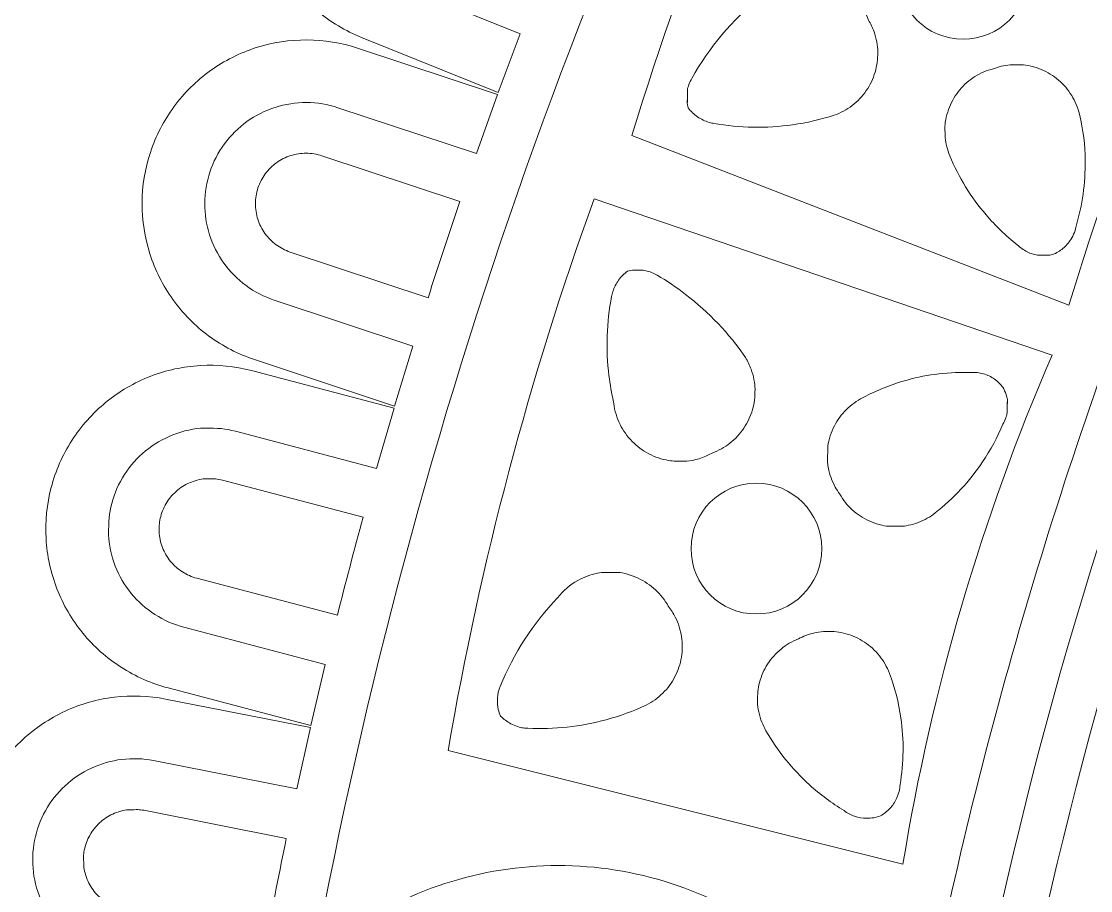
# Model space of a CAD drawing. Header units: millimetres. Extents: x -216 to 235, y -247 to 205.
# Drawn here: x -124.11 to -97.72, y 4.22 to 25.67 of the extents above; entities that cross this region are included whole.
import ezdxf

# ---------------------------------------------------------------- set-up
doc = ezdxf.new("R2010")
doc.units = ezdxf.units.MM
doc.header["$MEASUREMENT"] = 0
doc.layers.add('Camada 1', color=7, linetype='Continuous')

msp = doc.modelspace()

# ---------------------------------------------------------------- linework, layer by layer
at = {"layer": 'Camada 1', "color": 240, "lineweight": 18}
msp.add_open_spline([(40.386, -243.7514), (52.549, -242.0562), (64.5321, -239.369), (76.2543, -235.708), (76.2543, -235.708), (98.8911, -228.6351), (120.1427, -218.1082), (139.486, -204.3864), (139.486, -204.3864), (164.4969, -186.644), (185.4274, -164.233), (201.4217, -138.0695), (201.4217, -138.0695), (213.7717, -117.7741), (222.7947, -95.7966), (228.2686, -72.6782), (228.2686, -72.6782), (232.7664, -53.682), (234.7784, -34.2646), (234.2711, -14.7498), (234.2711, -14.7498), (233.6078, 8.9614), (229.2434, 32.277), (221.2854, 54.6227), (221.2854, 54.6227), (213.3274, 76.9685), (201.9717, 97.7943), (187.498, 116.5872), (187.498, 116.5872), (182.1139, 123.578), (176.3293, 130.2413), (170.1642, 136.5541), (170.1642, 136.5541), (153.5928, 153.4769), (134.5781, 167.599), (113.5883, 178.5727), (113.5883, 178.5727), (92.5985, 189.5464), (70.1505, 197.1015), (46.7969, 201.0519), (46.7969, 201.0519), (39.0919, 202.3552), (31.3295, 203.2562), (23.5308, 203.7524), (23.5308, 203.7524), (0.054, 205.2792), (-23.3725, 203.1146), (-46.1721, 197.3119), (-46.1721, 197.3119), (-57.2082, 194.503), (-67.9982, 190.8615), (-78.4793, 186.4083), (-78.4793, 186.4083), (-100.2525, 177.1917), (-120.3159, 164.6826), (-138.1754, 149.1888), (-138.1754, 149.1888), (-156.0349, 133.6951), (-171.2507, 115.5983), (-183.4483, 95.344), (-183.4483, 95.344), (-190.4371, 83.7389), (-196.3515, 71.5511), (-201.1434, 58.8799), (-201.1434, 58.8799), (-210.746, 33.3304), (-215.639, 6.4782), (-215.6655, -20.8162), (-215.6655, -20.8162), (-215.6885, -44.4186), (-212.0189, -67.7341), (-204.7472, -90.1884), (-204.7472, -90.1884), (-197.4754, -112.6427), (-186.7806, -133.683), (-172.926, -152.7913), (-172.926, -152.7913), (-167.4686, -160.3181), (-161.5547, -167.4917), (-155.2071, -174.2846)], degree=3, knots=[0, 0, 0, 0, 0.047619, 0.047619, 0.047619, 0.047619, 0.0952381, 0.0952381, 0.0952381, 0.0952381, 0.1428571, 0.1428571, 0.1428571, 0.1428571, 0.1904762, 0.1904762, 0.1904762, 0.1904762, 0.2380952, 0.2380952, 0.2380952, 0.2380952, 0.2857143, 0.2857143, 0.2857143, 0.2857143, 0.3333333, 0.3333333, 0.3333333, 0.3333333, 0.3809524, 0.3809524, 0.3809524, 0.3809524, 0.4285714, 0.4285714, 0.4285714, 0.4285714, 0.4761905, 0.4761905, 0.4761905, 0.4761905, 0.5238095, 0.5238095, 0.5238095, 0.5238095, 0.5714286, 0.5714286, 0.5714286, 0.5714286, 0.6190476, 0.6190476, 0.6190476, 0.6190476, 0.6666667, 0.6666667, 0.6666667, 0.6666667, 0.7142857, 0.7142857, 0.7142857, 0.7142857, 0.7619048, 0.7619048, 0.7619048, 0.7619048, 0.8095238, 0.8095238, 0.8095238, 0.8095238, 0.8571429, 0.8571429, 0.8571429, 0.8571429, 0.9047619, 0.9047619, 0.9047619, 0.9047619, 1, 1, 1, 1], dxfattribs=at)
at = {"layer": 'Camada 1', "color": 250, "lineweight": 18}
for points, knots in [([(169.4556, 135.5004), (152.9965, 152.348), (134.1044, 166.4135), (113.2447, 177.3504), (113.2447, 177.3504), (92.385, 188.2873), (70.0712, 195.8264), (46.8527, 199.782), (46.8527, 199.782), (39.1901, 201.0875), (31.4701, 201.9926), (23.7134, 202.4951), (23.7134, 202.4951), (0.3708, 204.0413), (-22.9262, 201.9169), (-45.6041, 196.1741), (-45.6041, 196.1741), (-56.5864, 193.3931), (-67.3248, 189.7829), (-77.7567, 185.3645), (-77.7567, 185.3645), (-99.4202, 176.2238), (-119.3871, 163.8067), (-137.1658, 148.419), (-137.1658, 148.419), (-154.9444, 133.0313), (-170.097, 115.0518), (-182.2504, 94.9233), (-182.2504, 94.9233), (-189.2131, 83.3915), (-195.1084, 71.2792), (-199.8881, 58.6848), (-199.8881, 58.6848), (-209.4979, 33.2044), (-214.3954, 6.4161), (-214.4225, -20.8161), (-214.4225, -20.8161), (-214.4225, -44.3152), (-210.6959, -67.68), (-203.3914, -90.0987), (-203.3914, -90.0987), (-196.087, -112.5174), (-185.3655, -133.5174), (-171.4908, -152.5816), (-171.4908, -152.5816), (-166.2338, -159.8049), (-160.555, -166.7015), (-154.4747, -173.2469), (-154.4747, -173.2469), (-138.5335, -190.4321), (-120.1002, -204.912), (-99.6287, -216.33), (-99.6287, -216.33), (-77.9909, -228.3986), (-54.6567, -236.727), (-30.2673, -241.0865), (-30.2673, -241.0865), (-7.2069, -245.2627), (16.2229, -245.78), (39.4452, -242.6257)], [0, 0, 0, 0, 0.0625, 0.0625, 0.0625, 0.0625, 0.125, 0.125, 0.125, 0.125, 0.1875, 0.1875, 0.1875, 0.1875, 0.25, 0.25, 0.25, 0.25, 0.3125, 0.3125, 0.3125, 0.3125, 0.375, 0.375, 0.375, 0.375, 0.4375, 0.4375, 0.4375, 0.4375, 0.5, 0.5, 0.5, 0.5, 0.5625, 0.5625, 0.5625, 0.5625, 0.625, 0.625, 0.625, 0.625, 0.6875, 0.6875, 0.6875, 0.6875, 0.75, 0.75, 0.75, 0.75, 0.8125, 0.8125, 0.8125, 0.8125, 0.875, 0.875, 0.875, 0.875, 1, 1, 1, 1]), ([(-80.3896, -223.5108), (-101.7016, -214.0775), (-121.2756, -201.4264), (-138.6295, -185.869), (-138.6295, -185.869), (-155.9835, -170.3116), (-170.6901, -152.2309), (-182.3871, -132.0723), (-182.3871, -132.0723), (-186.1637, -125.5637), (-189.6042, -118.8715), (-192.6998, -112.0128), (-192.6998, -112.0128), (-202.31, -90.6018), (-208.4525, -67.9511), (-210.976, -44.6184), (-210.976, -44.6184), (-211.9408, -35.6978), (-212.3665, -26.7353), (-212.2517, -17.7634), (-212.2517, -17.7634), (-211.9346, 5.5262), (-207.9782, 28.4796), (-200.4799, 50.5315), (-200.4799, 50.5315), (-192.9815, 72.5834), (-182.1257, 93.1907), (-168.1799, 111.8462), (-168.1799, 111.8462), (-161.7917, 120.3919), (-154.8036, 128.4545), (-147.2523, 135.9921), (-147.2523, 135.9921), (-144.575, 138.6646), (-141.8305, 141.2679), (-139.0205, 143.8004)], [0, 0, 0, 0, 0.1, 0.1, 0.1, 0.1, 0.2, 0.2, 0.2, 0.2, 0.3, 0.3, 0.3, 0.3, 0.4, 0.4, 0.4, 0.4, 0.5, 0.5, 0.5, 0.5, 0.6, 0.6, 0.6, 0.6, 0.7, 0.7, 0.7, 0.7, 0.8, 0.8, 0.8, 0.8, 1, 1, 1, 1]), ([(-139.0924, 142.3947), (-156.1732, 126.9372), (-170.6255, 108.9981), (-182.0937, 89.0189), (-182.0937, 89.0189), (-190.2531, 74.804), (-196.7728, 59.7664), (-201.5712, 44.0943), (-201.5712, 44.0943), (-208.3999, 21.7894), (-211.6552, -1.3091), (-211.2571, -24.6323), (-211.2571, -24.6323), (-211.1087, -33.3264), (-210.4499, -41.9967), (-209.2831, -50.6134), (-209.2831, -50.6134), (-206.139, -73.616), (-199.4352, -95.8435), (-189.3368, -116.7486), (-189.3368, -116.7486), (-180.0563, -135.9605), (-168.1071, -153.6364), (-153.7378, -169.4081), (-153.7378, -169.4081), (-133.2574, -191.8875), (-108.6336, -209.7323), (-80.8955, -222.1967)], [0, 0, 0, 0, 0.125, 0.125, 0.125, 0.125, 0.25, 0.25, 0.25, 0.25, 0.375, 0.375, 0.375, 0.375, 0.5, 0.5, 0.5, 0.5, 0.625, 0.625, 0.625, 0.625, 0.75, 0.75, 0.75, 0.75, 1, 1, 1, 1]), ([(-150.9205, -77.3759), (-156.868, -60.4674), (-160.0972, -42.8367), (-160.5287, -24.9179), (-160.5287, -24.9179), (-160.7768, -14.6119), (-160.0916, -4.3259), (-158.4785, 5.8561), (-158.4785, 5.8561), (-155.6464, 23.5449), (-150.0821, 40.5729), (-141.9225, 56.5208), (-141.9225, 56.5208), (-133.7982, 72.3997), (-123.2997, 86.8191), (-110.6833, 99.4273), (-110.6833, 99.4273), (-98.0511, 112.0511), (-83.5997, 122.5434), (-67.6849, 130.6458), (-67.6849, 130.6458), (-59.3304, 134.8992), (-50.6531, 138.4478), (-41.7123, 141.2675)], [0, 0, 0, 0, 0.1428571, 0.1428571, 0.1428571, 0.1428571, 0.2857143, 0.2857143, 0.2857143, 0.2857143, 0.4285714, 0.4285714, 0.4285714, 0.4285714, 0.5714286, 0.5714286, 0.5714286, 0.5714286, 0.7142857, 0.7142857, 0.7142857, 0.7142857, 1, 1, 1, 1]), ([(49.4541, -125.3955), (60.472, -121.1671), (70.6927, -115.2673), (79.8646, -107.8413), (79.8646, -107.8413), (85.689, -103.1255), (91.0136, -97.8519), (95.7851, -92.0731), (95.7851, -92.0731), (103.2848, -82.9623), (109.267, -72.7905), (113.5843, -61.8081), (113.5843, -61.8081), (117.9017, -50.8257), (120.4478, -39.3031), (121.1601, -27.5241), (121.1601, -27.5241), (121.4113, -23.3698), (121.4312, -19.208), (121.2199, -15.0515), (121.2199, -15.0515), (120.6032, -3.2663), (118.1505, 8.2773), (113.9221, 19.2951), (113.9221, 19.2951), (109.6938, 30.313), (103.794, 40.5337), (96.3679, 49.7056), (96.3679, 49.7056), (91.6522, 55.53), (86.3786, 60.8546), (80.5997, 65.626), (80.5997, 65.626), (71.489, 73.1258), (61.3171, 79.108), (50.3347, 83.4253), (50.3347, 83.4253), (39.3523, 87.7427), (27.8297, 90.2888), (16.0507, 91.0011), (16.0507, 91.0011), (11.8964, 91.2523), (7.7346, 91.2722), (3.5781, 91.0609), (3.5781, 91.0609), (-8.2141, 90.4406), (-19.7642, 87.9833), (-30.7876, 83.7494), (-30.7876, 83.7494), (-41.8111, 79.5155), (-52.0365, 73.6092), (-61.2121, 66.1761), (-61.2121, 66.1761), (-67.023, 61.4687), (-72.3364, 56.2061), (-77.0994, 50.4407), (-77.0994, 50.4407), (-84.5989, 41.3311), (-90.5811, 31.1604), (-94.8985, 20.1791), (-94.8985, 20.1791), (-100.0477, 7.0823), (-102.68, -6.7709), (-102.68, -20.8161), (-102.68, -20.8161), (-102.68, -32.611), (-100.8524, -44.2066), (-97.2225, -55.3999), (-97.2225, -55.3999), (-93.5926, -66.5932), (-88.2563, -77.0808), (-81.3451, -86.6046), (-81.3451, -86.6046), (-75.2319, -95.0287), (-68.0099, -102.5241), (-59.8186, -108.9461)], [0, 0, 0, 0, 0.05, 0.05, 0.05, 0.05, 0.1, 0.1, 0.1, 0.1, 0.15, 0.15, 0.15, 0.15, 0.2, 0.2, 0.2, 0.2, 0.25, 0.25, 0.25, 0.25, 0.3, 0.3, 0.3, 0.3, 0.35, 0.35, 0.35, 0.35, 0.4, 0.4, 0.4, 0.4, 0.45, 0.45, 0.45, 0.45, 0.5, 0.5, 0.5, 0.5, 0.55, 0.55, 0.55, 0.55, 0.6, 0.6, 0.6, 0.6, 0.65, 0.65, 0.65, 0.65, 0.7, 0.7, 0.7, 0.7, 0.75, 0.75, 0.75, 0.75, 0.8, 0.8, 0.8, 0.8, 0.85, 0.85, 0.85, 0.85, 0.9, 0.9, 0.9, 0.9, 1, 1, 1, 1]), ([(49.0477, -124.3667), (59.9537, -120.183), (70.0709, -114.3447), (79.1503, -106.9955), (79.1503, -106.9955), (84.9236, -102.3224), (90.2009, -97.0957), (94.9292, -91.3676), (94.9292, -91.3676), (102.3538, -82.3501), (108.2765, -72.2821), (112.5512, -61.4116), (112.5512, -61.4116), (116.8258, -50.5411), (119.3474, -39.1358), (120.0537, -27.4764), (120.0537, -27.4764), (120.3605, -22.4129), (120.3202, -17.3403), (119.9331, -12.2824), (119.9331, -12.2824), (119.0259, -0.6353), (116.3078, 10.7267), (111.8458, 21.5235), (111.8458, 21.5235), (107.3837, 32.3203), (101.2876, 42.2862), (93.7076, 51.1758), (93.7076, 51.1758), (89.5053, 56.1041), (84.8891, 60.6472), (79.8942, 64.7702), (79.8942, 64.7702), (70.8767, 72.1949), (60.8088, 78.1174), (49.9383, 82.3922), (49.9383, 82.3922), (39.0678, 86.6669), (27.6624, 89.1884), (16.003, 89.8947), (16.003, 89.8947), (10.9396, 90.2015), (5.867, 90.1612), (0.809, 89.7741), (0.809, 89.7741), (-10.8488, 88.8613), (-22.2204, 86.1361), (-33.0257, 81.6654), (-33.0257, 81.6654), (-43.831, 77.1948), (-53.8039, 71.0889), (-62.6989, 63.4981), (-62.6989, 63.4981), (-67.6074, 59.3092), (-72.1336, 54.71), (-76.2435, 49.7352), (-76.2435, 49.7352), (-83.6688, 40.7158), (-89.5917, 30.6458), (-93.8664, 19.7733), (-93.8664, 19.7733), (-98.9646, 6.8061), (-101.5708, -6.91), (-101.5708, -20.8161), (-101.5708, -20.8161), (-101.5708, -32.4943), (-99.7614, -43.975), (-96.1674, -55.0575), (-96.1674, -55.0575), (-92.5734, -66.14), (-87.29, -76.5238), (-80.4472, -85.9532), (-80.4472, -85.9532), (-74.3945, -94.294), (-67.244, -101.7152), (-59.1338, -108.0735)], [0, 0, 0, 0, 0.05, 0.05, 0.05, 0.05, 0.1, 0.1, 0.1, 0.1, 0.15, 0.15, 0.15, 0.15, 0.2, 0.2, 0.2, 0.2, 0.25, 0.25, 0.25, 0.25, 0.3, 0.3, 0.3, 0.3, 0.35, 0.35, 0.35, 0.35, 0.4, 0.4, 0.4, 0.4, 0.45, 0.45, 0.45, 0.45, 0.5, 0.5, 0.5, 0.5, 0.55, 0.55, 0.55, 0.55, 0.6, 0.6, 0.6, 0.6, 0.65, 0.65, 0.65, 0.65, 0.7, 0.7, 0.7, 0.7, 0.75, 0.75, 0.75, 0.75, 0.8, 0.8, 0.8, 0.8, 0.85, 0.85, 0.85, 0.85, 0.9, 0.9, 0.9, 0.9, 1, 1, 1, 1]), ([(-131.4849, 76.4581), (-141.7294, 61.5908), (-149.522, 45.304), (-154.6708, 27.9986), (-154.6708, 27.9986), (-160.0088, 10.0576), (-162.3683, -8.5113), (-161.687, -27.2172), (-161.687, -27.2172), (-161.0128, -45.2033), (-157.5334, -62.8625), (-151.3342, -79.76), (-151.3342, -79.76), (-145.135, -96.6575), (-136.3689, -112.3772), (-125.2515, -126.5319), (-125.2515, -126.5319), (-121.3176, -131.5408), (-117.1105, -136.3224), (-112.6433, -140.8621), (-112.6433, -140.8621), (-103.3382, -150.3182), (-93.005, -158.6385), (-81.7816, -165.7122)], [0, 0, 0, 0, 0.1428571, 0.1428571, 0.1428571, 0.1428571, 0.2857143, 0.2857143, 0.2857143, 0.2857143, 0.4285714, 0.4285714, 0.4285714, 0.4285714, 0.5714286, 0.5714286, 0.5714286, 0.5714286, 0.7142857, 0.7142857, 0.7142857, 0.7142857, 1, 1, 1, 1]), ([(-53.7581, 73.2582), (-63.6512, 66.6231), (-72.3847, 58.522), (-79.7433, 49.1545), (-79.7433, 49.1545), (-87.1019, 39.7869), (-92.9046, 29.3836), (-97.0083, 18.2005), (-97.0083, 18.2005), (-99.3445, 11.8345), (-101.1011, 5.2847), (-102.2642, -1.396), (-102.2642, -1.396), (-102.5585, -0.4924), (-102.9906, 0.3539), (-103.5498, 1.1223), (-103.5498, 1.1223), (-104.109, 1.8906), (-104.7815, 2.562), (-105.5507, 3.12), (-105.5507, 3.12), (-106.32, 3.6779), (-107.1671, 4.1087), (-108.071, 4.4016), (-108.071, 4.4016), (-108.9751, 4.6945), (-109.9106, 4.8417), (-110.8641, 4.8417), (-110.8641, 4.8417), (-111.8112, 4.8417), (-112.7528, 4.6915), (-113.6564, 4.3972), (-113.6564, 4.3972), (-114.5599, 4.1028), (-115.4063, 3.6707), (-116.1746, 3.1115), (-116.1746, 3.1115), (-116.4191, 2.9336), (-116.6543, 2.7436), (-116.8797, 2.5421), (-116.8797, 2.5421), (-114.4124, 15.8343), (-109.8962, 28.5768), (-103.4421, 40.456)], [0, 0, 0, 0, 0.0833333, 0.0833333, 0.0833333, 0.0833333, 0.1666667, 0.1666667, 0.1666667, 0.1666667, 0.25, 0.25, 0.25, 0.25, 0.3333333, 0.3333333, 0.3333333, 0.3333333, 0.4166667, 0.4166667, 0.4166667, 0.4166667, 0.5, 0.5, 0.5, 0.5, 0.5833333, 0.5833333, 0.5833333, 0.5833333, 0.6666667, 0.6666667, 0.6666667, 0.6666667, 0.75, 0.75, 0.75, 0.75, 0.8333333, 0.8333333, 0.8333333, 0.8333333, 1, 1, 1, 1]), ([(-115.717, 25.2744), (-116.1118, 25.4333), (-116.4768, 25.652), (-116.8031, 25.9251), (-116.8031, 25.9251), (-117.1294, 26.1982), (-117.409, 26.519), (-117.635, 26.8795), (-117.635, 26.8795), (-117.861, 27.2401), (-118.0277, 27.6316), (-118.1312, 28.0443), (-118.1312, 28.0443), (-118.2346, 28.4571), (-118.2723, 28.881), (-118.2431, 29.3055)], [0, 0, 0, 0, 0.2, 0.2, 0.2, 0.2, 0.4, 0.4, 0.4, 0.4, 0.6, 0.6, 0.6, 0.6, 1, 1, 1, 1]), ([(-99.2518, 26.842), (-99.2518, 25.9507), (-99.9744, 25.2281), (-100.8657, 25.2281), (-100.8657, 25.2281), (-101.7571, 25.2281), (-102.4796, 25.9507), (-102.4796, 26.842), (-102.4796, 26.842), (-102.4796, 27.7334), (-101.7571, 28.456), (-100.8657, 28.456), (-100.8657, 28.456), (-99.9744, 28.456), (-99.2518, 27.7334), (-99.2518, 26.842)], [0, 0, 0, 0, 0.2, 0.2, 0.2, 0.2, 0.4, 0.4, 0.4, 0.4, 0.6, 0.6, 0.6, 0.6, 1, 1, 1, 1]), ([(-115.1396, 26.7088), (-115.1396, 26.7088), (-111.7947, 25.3624), (-111.7947, 25.3624), (-111.7947, 25.3624), (-111.7947, 25.3624), (-112.338, 23.9142), (-112.338, 23.9142), (-112.338, 23.9142), (-112.338, 23.9142), (-115.717, 25.2744), (-115.717, 25.2744)], [0, 0, 0, 0, 0.25, 0.25, 0.25, 0.25, 0.5, 0.5, 0.5, 0.5, 1, 1, 1, 1]), ([(-103.8526, 26.482), (-103.9989, 26.5739), (-104.1579, 26.6417), (-104.3254, 26.6838), (-104.3254, 26.6838), (-104.493, 26.7259), (-104.5959, 26.7296), (-104.8375, 26.7296), (-104.8375, 26.7296), (-104.9725, 26.7296), (-105.1783, 26.6794), (-105.3387, 26.615), (-105.3387, 26.615), (-105.5437, 26.5326), (-105.7282, 26.4111), (-105.8849, 26.2553), (-105.8849, 26.2553), (-106.5669, 25.7009), (-107.1332, 25.0287), (-107.5636, 24.2625), (-107.5636, 24.2625), (-107.6129, 24.1748), (-107.6676, 24.0378), (-107.6676, 23.9819), (-107.6676, 23.9819), (-107.6676, 23.3628), (-107.6797, 23.8804), (-107.6797, 23.6829), (-107.6797, 23.6829), (-107.6797, 23.6567), (-107.6638, 23.582), (-107.6499, 23.5328), (-107.6499, 23.5328), (-107.5851, 23.4483), (-107.5079, 23.375), (-107.4202, 23.3147), (-107.4202, 23.3147), (-107.3326, 23.2543), (-107.2365, 23.2084), (-107.1345, 23.1782), (-107.1345, 23.1782), (-107.0975, 23.1672), (-107.0347, 23.1516), (-107.0218, 23.1516), (-107.0218, 23.1516), (-106.377, 23.0382), (-105.7225, 23.027), (-105.0743, 23.1184), (-105.0743, 23.1184), (-104.7258, 23.1675), (-104.3826, 23.246), (-104.0473, 23.3531), (-104.0473, 23.3531), (-103.8874, 23.4098), (-103.7383, 23.4907), (-103.6037, 23.594), (-103.6037, 23.594), (-103.4691, 23.6973), (-103.3523, 23.8204), (-103.2562, 23.9602), (-103.2562, 23.9602), (-103.16, 24.1), (-103.087, 24.2532), (-103.0388, 24.4159), (-103.0388, 24.4159), (-102.9906, 24.5786), (-102.9729, 24.7259), (-102.9729, 24.9164), (-102.9729, 24.9164), (-102.9729, 25.0695), (-103.0082, 25.2529), (-103.0649, 25.4128), (-103.0649, 25.4128), (-103.1006, 25.5138), (-103.1463, 25.6108), (-103.2013, 25.7028), (-103.2013, 25.7028), (-103.2657, 25.8631), (-103.3544, 26.0114), (-103.4652, 26.144), (-103.4652, 26.144), (-103.576, 26.2766), (-103.7062, 26.3902), (-103.8526, 26.482)], [0, 0, 0, 0, 0.0454545, 0.0454545, 0.0454545, 0.0454545, 0.0909091, 0.0909091, 0.0909091, 0.0909091, 0.1363636, 0.1363636, 0.1363636, 0.1363636, 0.1818182, 0.1818182, 0.1818182, 0.1818182, 0.2272727, 0.2272727, 0.2272727, 0.2272727, 0.2727273, 0.2727273, 0.2727273, 0.2727273, 0.3181818, 0.3181818, 0.3181818, 0.3181818, 0.3636364, 0.3636364, 0.3636364, 0.3636364, 0.4090909, 0.4090909, 0.4090909, 0.4090909, 0.4545455, 0.4545455, 0.4545455, 0.4545455, 0.5, 0.5, 0.5, 0.5, 0.5454545, 0.5454545, 0.5454545, 0.5454545, 0.5909091, 0.5909091, 0.5909091, 0.5909091, 0.6363636, 0.6363636, 0.6363636, 0.6363636, 0.6818182, 0.6818182, 0.6818182, 0.6818182, 0.7272727, 0.7272727, 0.7272727, 0.7272727, 0.7727273, 0.7727273, 0.7727273, 0.7727273, 0.8181818, 0.8181818, 0.8181818, 0.8181818, 0.8636364, 0.8636364, 0.8636364, 0.8636364, 0.9090909, 0.9090909, 0.9090909, 0.9090909, 1, 1, 1, 1]), ([(-121.1296, 21.1892), (-121.1296, 21.6049), (-121.0582, 22.0347), (-120.9244, 22.4386), (-120.9244, 22.4386), (-120.7906, 22.8425), (-120.5953, 23.2206), (-120.3432, 23.5634), (-120.3432, 23.5634), (-120.0911, 23.9062), (-119.7885, 24.2054), (-119.4428, 24.4536), (-119.4428, 24.4536), (-119.0972, 24.7017), (-118.7169, 24.8927), (-118.3115, 25.0219), (-118.3115, 25.0219), (-117.906, 25.1511), (-117.4958, 25.2128), (-117.0599, 25.2128), (-117.0599, 25.2128), (-116.6442, 25.2128), (-116.2145, 25.1415), (-115.8105, 25.0077)], [0, 0, 0, 0, 0.1428571, 0.1428571, 0.1428571, 0.1428571, 0.2857143, 0.2857143, 0.2857143, 0.2857143, 0.4285714, 0.4285714, 0.4285714, 0.4285714, 0.5714286, 0.5714286, 0.5714286, 0.5714286, 0.7142857, 0.7142857, 0.7142857, 0.7142857, 1, 1, 1, 1]), ([(-115.8105, 25.0077), (-115.8105, 25.0077), (-112.3547, 23.863), (-112.3547, 23.863), (-112.3547, 23.863), (-112.3547, 23.863), (-112.8771, 22.4071), (-112.8771, 22.4071), (-112.8771, 22.4071), (-112.8771, 22.4071), (-116.2967, 23.5398), (-116.2967, 23.5398)], [0, 0, 0, 0, 0.25, 0.25, 0.25, 0.25, 0.5, 0.5, 0.5, 0.5, 1, 1, 1, 1]), ([(-99.529, 20.1566), (-99.4581, 20.0877), (-99.3773, 20.0307), (-99.2886, 19.987), (-99.2886, 19.987), (-99.1999, 19.9433), (-99.07, 19.8999), (-99.0076, 19.8999), (-99.0076, 19.8999), (-98.769, 19.8999), (-98.7698, 19.8884), (-98.6535, 19.9163), (-98.6535, 19.9163), (-98.5618, 19.9532), (-98.4769, 20.004), (-98.4011, 20.0675), (-98.4011, 20.0675), (-98.3253, 20.1309), (-98.2603, 20.2055), (-98.2078, 20.2893), (-98.2078, 20.2893), (-98.1442, 20.3905), (-98.0795, 20.5449), (-98.0795, 20.6196), (-98.0795, 20.6196), (-97.9182, 21.1488), (-97.8519, 21.6506), (-97.8519, 22.2497), (-97.8519, 22.2497), (-97.8519, 22.5917), (-97.9069, 23.0071), (-97.9954, 23.3769), (-97.9954, 23.3769), (-98.0345, 23.5406), (-98.0988, 23.6961), (-98.1866, 23.8397), (-98.1866, 23.8397), (-98.2744, 23.9832), (-98.3836, 24.1113), (-98.5115, 24.2207), (-98.5115, 24.2207), (-98.6394, 24.3301), (-98.7828, 24.4182), (-98.9382, 24.4827), (-98.9382, 24.4827), (-99.0936, 24.5472), (-99.2982, 24.6), (-99.425, 24.6), (-99.425, 24.6), (-99.6774, 24.6), (-99.7605, 24.6002), (-99.9242, 24.5611), (-99.9242, 24.5611), (-99.99, 24.5454), (-100.0548, 24.5255), (-100.1181, 24.5015), (-100.1181, 24.5015), (-100.2798, 24.4609), (-100.4331, 24.3956), (-100.5744, 24.3071), (-100.5744, 24.3071), (-100.7156, 24.2185), (-100.8413, 24.109), (-100.9482, 23.9812)], [0, 0, 0, 0, 0.0588235, 0.0588235, 0.0588235, 0.0588235, 0.1176471, 0.1176471, 0.1176471, 0.1176471, 0.1764706, 0.1764706, 0.1764706, 0.1764706, 0.2352941, 0.2352941, 0.2352941, 0.2352941, 0.2941176, 0.2941176, 0.2941176, 0.2941176, 0.3529412, 0.3529412, 0.3529412, 0.3529412, 0.4117647, 0.4117647, 0.4117647, 0.4117647, 0.4705882, 0.4705882, 0.4705882, 0.4705882, 0.5294118, 0.5294118, 0.5294118, 0.5294118, 0.5882353, 0.5882353, 0.5882353, 0.5882353, 0.6470588, 0.6470588, 0.6470588, 0.6470588, 0.7058824, 0.7058824, 0.7058824, 0.7058824, 0.7647059, 0.7647059, 0.7647059, 0.7647059, 0.8235294, 0.8235294, 0.8235294, 0.8235294, 0.8823529, 0.8823529, 0.8823529, 0.8823529, 1, 1, 1, 1]), ([(-100.9482, 23.9812), (-101.0552, 23.8533), (-101.1408, 23.7103), (-101.2031, 23.5557), (-101.2031, 23.5557), (-101.2653, 23.401), (-101.314, 23.2022), (-101.314, 23.0723), (-101.314, 23.0723), (-101.314, 22.8384), (-101.3106, 22.7399), (-101.2701, 22.5782), (-101.2701, 22.5782), (-101.2509, 22.5019), (-101.2261, 22.4272), (-101.1959, 22.3546), (-101.1959, 22.3546), (-100.9744, 21.8225), (-100.6723, 21.3315), (-100.2972, 20.8939), (-100.2972, 20.8939), (-100.0655, 20.6236), (-99.8086, 20.3771), (-99.529, 20.1566)], [0, 0, 0, 0, 0.1428571, 0.1428571, 0.1428571, 0.1428571, 0.2857143, 0.2857143, 0.2857143, 0.2857143, 0.4285714, 0.4285714, 0.4285714, 0.4285714, 0.5714286, 0.5714286, 0.5714286, 0.5714286, 0.7142857, 0.7142857, 0.7142857, 0.7142857, 1, 1, 1, 1]), ([(-116.2967, 23.5398), (-116.5463, 23.6225), (-116.8119, 23.6666), (-117.0687, 23.6666), (-117.0687, 23.6666), (-117.338, 23.6666), (-117.5915, 23.6284), (-117.8421, 23.5486), (-117.8421, 23.5486), (-118.0926, 23.4688), (-118.3275, 23.3508), (-118.5411, 23.1974), (-118.5411, 23.1974), (-118.7547, 23.0441), (-118.9417, 22.8593), (-119.0974, 22.6474), (-119.0974, 22.6474), (-119.2532, 22.4356), (-119.3739, 22.202), (-119.4566, 21.9524), (-119.4566, 21.9524), (-119.5393, 21.7028), (-119.5834, 21.4373), (-119.5834, 21.1805), (-119.5834, 21.1805), (-119.5834, 20.9111), (-119.5452, 20.6576), (-119.4654, 20.4071), (-119.4654, 20.4071), (-119.3856, 20.1566), (-119.2675, 19.9216), (-119.1142, 19.708), (-119.1142, 19.708), (-118.9609, 19.4944), (-118.776, 19.3075), (-118.5642, 19.1517), (-118.5642, 19.1517), (-118.3523, 18.9959), (-118.1188, 18.8752), (-117.8692, 18.7926)], [0, 0, 0, 0, 0.0909091, 0.0909091, 0.0909091, 0.0909091, 0.1818182, 0.1818182, 0.1818182, 0.1818182, 0.2727273, 0.2727273, 0.2727273, 0.2727273, 0.3636364, 0.3636364, 0.3636364, 0.3636364, 0.4545455, 0.4545455, 0.4545455, 0.4545455, 0.5454545, 0.5454545, 0.5454545, 0.5454545, 0.6363636, 0.6363636, 0.6363636, 0.6363636, 0.7272727, 0.7272727, 0.7272727, 0.7272727, 0.8181818, 0.8181818, 0.8181818, 0.8181818, 1, 1, 1, 1]), ([(-116.6898, 22.353), (-116.8146, 22.3943), (-116.9474, 22.4164), (-117.0758, 22.4164), (-117.0758, 22.4164), (-117.2105, 22.4164), (-117.3373, 22.3973), (-117.4625, 22.3574), (-117.4625, 22.3574), (-117.5878, 22.3175), (-117.7052, 22.2585), (-117.812, 22.1818), (-117.812, 22.1818), (-117.9188, 22.1051), (-118.0123, 22.0127), (-118.0902, 21.9068), (-118.0902, 21.9068), (-118.1681, 21.8009), (-118.2284, 21.6841), (-118.2697, 21.5593), (-118.2697, 21.5593), (-118.3111, 21.4345), (-118.3331, 21.3017), (-118.3331, 21.1733), (-118.3331, 21.1733), (-118.3331, 21.0386), (-118.3141, 20.9119), (-118.2742, 20.7866), (-118.2742, 20.7866), (-118.2342, 20.6614), (-118.1752, 20.5439), (-118.0985, 20.4371), (-118.0985, 20.4371), (-118.0219, 20.3303), (-117.9295, 20.2368), (-117.8236, 20.1589), (-117.8236, 20.1589), (-117.7177, 20.0811), (-117.6008, 20.0207), (-117.4761, 19.9794)], [0, 0, 0, 0, 0.0909091, 0.0909091, 0.0909091, 0.0909091, 0.1818182, 0.1818182, 0.1818182, 0.1818182, 0.2727273, 0.2727273, 0.2727273, 0.2727273, 0.3636364, 0.3636364, 0.3636364, 0.3636364, 0.4545455, 0.4545455, 0.4545455, 0.4545455, 0.5454545, 0.5454545, 0.5454545, 0.5454545, 0.6363636, 0.6363636, 0.6363636, 0.6363636, 0.7272727, 0.7272727, 0.7272727, 0.7272727, 0.8181818, 0.8181818, 0.8181818, 0.8181818, 1, 1, 1, 1]), ([(-118.3554, 17.3247), (-118.7593, 17.4585), (-119.1373, 17.6538), (-119.4802, 17.9059), (-119.4802, 17.9059), (-119.823, 18.158), (-120.1222, 18.4606), (-120.3703, 18.8063), (-120.3703, 18.8063), (-120.6185, 19.1519), (-120.8095, 19.5322), (-120.9387, 19.9376), (-120.9387, 19.9376), (-121.0678, 20.3431), (-121.1296, 20.7534), (-121.1296, 21.1892)], [0, 0, 0, 0, 0.2, 0.2, 0.2, 0.2, 0.4, 0.4, 0.4, 0.4, 0.6, 0.6, 0.6, 0.6, 1, 1, 1, 1]), ([(-106.2376, 17.3764), (-106.6463, 17.9712), (-107.1431, 18.4947), (-107.7156, 18.9341), (-107.7156, 18.9341), (-107.9402, 19.1065), (-108.1752, 19.2647), (-108.4194, 19.4081), (-108.4194, 19.4081), (-108.5061, 19.459), (-108.5997, 19.4957), (-108.6979, 19.5174), (-108.6979, 19.5174), (-108.7962, 19.539), (-108.8262, 19.5352), (-108.9966, 19.5352), (-108.9966, 19.5352), (-109.025, 19.5352), (-109.0978, 19.5212), (-109.1472, 19.5082), (-109.1472, 19.5082), (-109.2327, 19.4454), (-109.3073, 19.3701), (-109.3692, 19.284), (-109.3692, 19.284), (-109.431, 19.1979), (-109.4787, 19.1032), (-109.5109, 19.0023), (-109.5109, 19.0023), (-109.523, 18.9646), (-109.5403, 18.9001), (-109.5403, 18.8874)], [0, 0, 0, 0, 0.1111111, 0.1111111, 0.1111111, 0.1111111, 0.2222222, 0.2222222, 0.2222222, 0.2222222, 0.3333333, 0.3333333, 0.3333333, 0.3333333, 0.4444444, 0.4444444, 0.4444444, 0.4444444, 0.5555556, 0.5555556, 0.5555556, 0.5555556, 0.6666667, 0.6666667, 0.6666667, 0.6666667, 0.7777778, 0.7777778, 0.7777778, 0.7777778, 1, 1, 1, 1]), ([(-117.8692, 18.7926), (-117.8692, 18.7926), (-114.4463, 17.6588), (-114.4463, 17.6588), (-114.4463, 17.6588), (-114.4463, 17.6588), (-114.8976, 16.1794), (-114.8976, 16.1794), (-114.8976, 16.1794), (-114.8976, 16.1794), (-118.3554, 17.3247), (-118.3554, 17.3247)], [0, 0, 0, 0, 0.25, 0.25, 0.25, 0.25, 0.5, 0.5, 0.5, 0.5, 1, 1, 1, 1]), ([(-109.5403, 18.8874), (-109.6657, 18.2408), (-109.6884, 17.5824), (-109.6079, 16.9286), (-109.6079, 16.9286), (-109.5811, 16.7113), (-109.5429, 16.4956), (-109.4936, 16.2822), (-109.4936, 16.2822), (-109.4936, 16.1618), (-109.4304, 15.9435), (-109.3599, 15.7858), (-109.3599, 15.7858), (-109.2894, 15.628), (-109.1951, 15.4832), (-109.0793, 15.3549), (-109.0793, 15.3549), (-108.9635, 15.2267), (-108.8291, 15.1181), (-108.6794, 15.0319), (-108.6794, 15.0319), (-108.5296, 14.9457), (-108.3682, 14.884), (-108.1992, 14.8482), (-108.1992, 14.8482), (-108.0301, 14.8125), (-107.9977, 14.822), (-107.6857, 14.822), (-107.6857, 14.822), (-107.5203, 14.822), (-107.2554, 14.912), (-107.0622, 15.0192), (-107.0622, 15.0192), (-106.9028, 15.0773), (-106.7544, 15.1596), (-106.6207, 15.2641), (-106.6207, 15.2641), (-106.487, 15.3686), (-106.3714, 15.4928), (-106.2765, 15.6334), (-106.2765, 15.6334), (-106.1817, 15.7741), (-106.1101, 15.9279), (-106.0634, 16.0911), (-106.0634, 16.0911), (-106.0166, 16.2542), (-106.002, 16.3932), (-106.002, 16.5922), (-106.002, 16.5922), (-106.002, 16.7402), (-106.0404, 16.9283), (-106.0985, 17.0877), (-106.0985, 17.0877), (-106.1352, 17.1884), (-106.1817, 17.285), (-106.2376, 17.3764)], [0, 0, 0, 0, 0.0666667, 0.0666667, 0.0666667, 0.0666667, 0.1333333, 0.1333333, 0.1333333, 0.1333333, 0.2, 0.2, 0.2, 0.2, 0.2666667, 0.2666667, 0.2666667, 0.2666667, 0.3333333, 0.3333333, 0.3333333, 0.3333333, 0.4, 0.4, 0.4, 0.4, 0.4666667, 0.4666667, 0.4666667, 0.4666667, 0.5333333, 0.5333333, 0.5333333, 0.5333333, 0.6, 0.6, 0.6, 0.6, 0.6666667, 0.6666667, 0.6666667, 0.6666667, 0.7333333, 0.7333333, 0.7333333, 0.7333333, 0.8, 0.8, 0.8, 0.8, 0.8666667, 0.8666667, 0.8666667, 0.8666667, 1, 1, 1, 1]), ([(-123.5007, 12.9078), (-123.525, 13.3326), (-123.4826, 13.756), (-123.3744, 14.1676), (-123.3744, 14.1676), (-123.2662, 14.5791), (-123.095, 14.9687), (-122.865, 15.3266), (-122.865, 15.3266), (-122.6349, 15.6846), (-122.3517, 16.0022), (-122.0223, 16.2716), (-122.0223, 16.2716), (-121.6929, 16.5409), (-121.3254, 16.7555), (-120.9288, 16.9098), (-120.9288, 16.9098), (-120.5323, 17.0642), (-120.1165, 17.1547), (-119.6917, 17.179), (-119.6917, 17.179), (-119.2669, 17.2033), (-118.8435, 17.1608), (-118.4319, 17.0526)], [0, 0, 0, 0, 0.1428571, 0.1428571, 0.1428571, 0.1428571, 0.2857143, 0.2857143, 0.2857143, 0.2857143, 0.4285714, 0.4285714, 0.4285714, 0.4285714, 0.5714286, 0.5714286, 0.5714286, 0.5714286, 0.7142857, 0.7142857, 0.7142857, 0.7142857, 1, 1, 1, 1]), ([(-118.4319, 17.0526), (-118.4319, 17.0526), (-114.911, 16.1272), (-114.911, 16.1272), (-114.911, 16.1272), (-114.911, 16.1272), (-115.341, 14.6414), (-115.341, 14.6414), (-115.341, 14.6414), (-115.341, 14.6414), (-118.825, 15.5572), (-118.825, 15.5572)], [0, 0, 0, 0, 0.25, 0.25, 0.25, 0.25, 0.5, 0.5, 0.5, 0.5, 1, 1, 1, 1]), ([(-103.1884, 13.3468), (-103.0367, 13.2779), (-102.8245, 13.2149), (-102.7103, 13.2149), (-102.7103, 13.2149), (-102.3941, 13.2149), (-102.3782, 13.2037), (-102.2149, 13.2371), (-102.2149, 13.2371), (-102.0516, 13.2705), (-101.8955, 13.3291), (-101.7505, 13.4114), (-101.7505, 13.4114), (-101.6821, 13.4502), (-101.6167, 13.494), (-101.5548, 13.5425), (-101.5548, 13.5425), (-101.1012, 13.8981), (-100.7087, 14.3203), (-100.3872, 14.7987), (-100.3872, 14.7987), (-100.1885, 15.0942), (-100.0196, 15.4076), (-99.8818, 15.7358), (-99.8818, 15.7358), (-99.8343, 15.8216), (-99.7821, 15.9548), (-99.7821, 16.0101), (-99.7821, 16.0101), (-99.7821, 16.5315), (-99.772, 16.099), (-99.772, 16.3017), (-99.772, 16.3017), (-99.772, 16.3885), (-99.8246, 16.5377), (-99.884, 16.6437), (-99.884, 16.6437), (-99.9441, 16.7223), (-100.0157, 16.7904), (-100.0971, 16.8466), (-100.0971, 16.8466), (-100.1785, 16.9027), (-100.2677, 16.9454), (-100.3624, 16.9737), (-100.3624, 16.9737), (-100.477, 17.0078), (-100.5418, 17.0091), (-100.7151, 17.0091), (-100.7151, 17.0091), (-101.3341, 17.0091), (-101.8164, 16.9506), (-102.3467, 16.7931), (-102.3467, 16.7931), (-102.7112, 16.6848), (-103.0619, 16.5379), (-103.3947, 16.3539), (-103.3947, 16.3539), (-103.5419, 16.2724), (-103.6747, 16.1689), (-103.7896, 16.046), (-103.7896, 16.046), (-103.9045, 15.923), (-103.9987, 15.7836), (-104.07, 15.6312), (-104.07, 15.6312), (-104.1413, 15.4787), (-104.2085, 15.2618), (-104.2085, 15.15), (-104.2085, 15.15), (-104.2085, 14.7998), (-104.2235, 14.8148), (-104.1916, 14.6495), (-104.1916, 14.6495), (-104.1596, 14.4843), (-104.1022, 14.3261), (-104.0208, 14.1788), (-104.0208, 14.1788), (-103.988, 14.1196), (-103.9516, 14.0625), (-103.9116, 14.0079)], [0, 0, 0, 0, 0.047619, 0.047619, 0.047619, 0.047619, 0.0952381, 0.0952381, 0.0952381, 0.0952381, 0.1428571, 0.1428571, 0.1428571, 0.1428571, 0.1904762, 0.1904762, 0.1904762, 0.1904762, 0.2380952, 0.2380952, 0.2380952, 0.2380952, 0.2857143, 0.2857143, 0.2857143, 0.2857143, 0.3333333, 0.3333333, 0.3333333, 0.3333333, 0.3809524, 0.3809524, 0.3809524, 0.3809524, 0.4285714, 0.4285714, 0.4285714, 0.4285714, 0.4761905, 0.4761905, 0.4761905, 0.4761905, 0.5238095, 0.5238095, 0.5238095, 0.5238095, 0.5714286, 0.5714286, 0.5714286, 0.5714286, 0.6190476, 0.6190476, 0.6190476, 0.6190476, 0.6666667, 0.6666667, 0.6666667, 0.6666667, 0.7142857, 0.7142857, 0.7142857, 0.7142857, 0.7619048, 0.7619048, 0.7619048, 0.7619048, 0.8095238, 0.8095238, 0.8095238, 0.8095238, 0.8571429, 0.8571429, 0.8571429, 0.8571429, 0.9047619, 0.9047619, 0.9047619, 0.9047619, 1, 1, 1, 1]), ([(-118.825, 15.5572), (-119.0793, 15.624), (-119.2577, 15.6352), (-119.6034, 15.6352), (-119.6034, 15.6352), (-119.8161, 15.6352), (-120.1228, 15.5643), (-120.3678, 15.4689), (-120.3678, 15.4689), (-120.6128, 15.3735), (-120.8399, 15.241), (-121.0435, 15.0745), (-121.0435, 15.0745), (-121.247, 14.9081), (-121.422, 14.7119), (-121.5641, 14.4907), (-121.5641, 14.4907), (-121.7063, 14.2695), (-121.8121, 14.0288), (-121.8789, 13.7745), (-121.8789, 13.7745), (-121.9458, 13.5202), (-121.957, 13.3418), (-121.957, 12.9961), (-121.957, 12.9961), (-121.957, 12.7834), (-121.8861, 12.4767), (-121.7907, 12.2316), (-121.7907, 12.2316), (-121.6953, 11.9866), (-121.5628, 11.7596), (-121.3963, 11.556), (-121.3963, 11.556), (-121.2299, 11.3525), (-121.0336, 11.1775), (-120.8124, 11.0353), (-120.8124, 11.0353), (-120.5912, 10.8932), (-120.3505, 10.7874), (-120.0963, 10.7206)], [0, 0, 0, 0, 0.0909091, 0.0909091, 0.0909091, 0.0909091, 0.1818182, 0.1818182, 0.1818182, 0.1818182, 0.2727273, 0.2727273, 0.2727273, 0.2727273, 0.3636364, 0.3636364, 0.3636364, 0.3636364, 0.4545455, 0.4545455, 0.4545455, 0.4545455, 0.5454545, 0.5454545, 0.5454545, 0.5454545, 0.6363636, 0.6363636, 0.6363636, 0.6363636, 0.7272727, 0.7272727, 0.7272727, 0.7272727, 0.8181818, 0.8181818, 0.8181818, 0.8181818, 1, 1, 1, 1]), ([(-119.1428, 14.348), (-119.2699, 14.3814), (-119.3592, 14.387), (-119.532, 14.387), (-119.532, 14.387), (-119.6384, 14.387), (-119.7917, 14.3516), (-119.9142, 14.3039), (-119.9142, 14.3039), (-120.0367, 14.2562), (-120.1503, 14.1899), (-120.252, 14.1067), (-120.252, 14.1067), (-120.3538, 14.0235), (-120.4413, 13.9254), (-120.5124, 13.8148), (-120.5124, 13.8148), (-120.5834, 13.7042), (-120.6364, 13.5838), (-120.6698, 13.4567), (-120.6698, 13.4567), (-120.7032, 13.3295), (-120.7088, 13.2403), (-120.7088, 13.0675), (-120.7088, 13.0675), (-120.7088, 12.9611), (-120.6733, 12.8078), (-120.6256, 12.6852), (-120.6256, 12.6852), (-120.5779, 12.5628), (-120.5117, 12.4492), (-120.4285, 12.3474), (-120.4285, 12.3474), (-120.3452, 12.2457), (-120.2471, 12.1582), (-120.1365, 12.0871), (-120.1365, 12.0871), (-120.0259, 12.016), (-119.9056, 11.9631), (-119.7784, 11.9297)], [0, 0, 0, 0, 0.0909091, 0.0909091, 0.0909091, 0.0909091, 0.1818182, 0.1818182, 0.1818182, 0.1818182, 0.2727273, 0.2727273, 0.2727273, 0.2727273, 0.3636364, 0.3636364, 0.3636364, 0.3636364, 0.4545455, 0.4545455, 0.4545455, 0.4545455, 0.5454545, 0.5454545, 0.5454545, 0.5454545, 0.6363636, 0.6363636, 0.6363636, 0.6363636, 0.7272727, 0.7272727, 0.7272727, 0.7272727, 0.8181818, 0.8181818, 0.8181818, 0.8181818, 1, 1, 1, 1]), ([(-104.3535, 12.6624), (-104.3535, 11.771), (-105.0761, 11.0485), (-105.9675, 11.0485), (-105.9675, 11.0485), (-106.8588, 11.0485), (-107.5814, 11.771), (-107.5814, 12.6624), (-107.5814, 12.6624), (-107.5814, 13.5537), (-106.8588, 14.2763), (-105.9675, 14.2763), (-105.9675, 14.2763), (-105.0761, 14.2763), (-104.3535, 13.5537), (-104.3535, 12.6624)], [0, 0, 0, 0, 0.2, 0.2, 0.2, 0.2, 0.4, 0.4, 0.4, 0.4, 0.6, 0.6, 0.6, 0.6, 1, 1, 1, 1]), ([(-103.9116, 14.0079), (-103.8293, 13.8629), (-103.7254, 13.7326), (-103.6023, 13.6201), (-103.6023, 13.6201), (-103.4793, 13.5076), (-103.3402, 13.4158), (-103.1884, 13.3468)], [0, 0, 0, 0, 0.3333333, 0.3333333, 0.3333333, 0.3333333, 1, 1, 1, 1]), ([(-120.4893, 9.2251), (-120.9009, 9.3333), (-121.2904, 9.5045), (-121.6484, 9.7345), (-121.6484, 9.7345), (-122.0064, 9.9646), (-122.324, 10.2478), (-122.5933, 10.5772), (-122.5933, 10.5772), (-122.8627, 10.9066), (-123.0772, 11.2741), (-123.2316, 11.6706), (-123.2316, 11.6706), (-123.386, 12.0672), (-123.4764, 12.483), (-123.5007, 12.9078)], [0, 0, 0, 0, 0.2, 0.2, 0.2, 0.2, 0.4, 0.4, 0.4, 0.4, 0.6, 0.6, 0.6, 0.6, 1, 1, 1, 1]), ([(-108.8857, 11.9308), (-109.0424, 12.0036), (-109.2644, 12.0718), (-109.3801, 12.0718), (-109.3801, 12.0718), (-109.7316, 12.0718), (-109.7243, 12.0863), (-109.8939, 12.0531), (-109.8939, 12.0531), (-110.0634, 12.0198), (-110.2257, 11.9605), (-110.3767, 11.8765), (-110.3767, 11.8765), (-110.5698, 11.769), (-110.7376, 11.6254), (-110.8735, 11.4512), (-110.8735, 11.4512), (-111.4807, 10.8157), (-111.9582, 10.0778), (-112.2893, 9.2637), (-112.2893, 9.2637), (-112.3272, 9.1744), (-112.3591, 9.055), (-112.3591, 8.9837), (-112.3591, 8.9837), (-112.3591, 8.8303), (-112.3609, 8.7903), (-112.3391, 8.6958), (-112.3391, 8.6958), (-112.3259, 8.6385), (-112.3072, 8.5827), (-112.2834, 8.529), (-112.2834, 8.529), (-112.2085, 8.4533), (-112.1228, 8.3902), (-112.0282, 8.3413), (-112.0282, 8.3413), (-111.9337, 8.2925), (-111.7917, 8.2417), (-111.7276, 8.2417), (-111.7276, 8.2417), (-111.7706, 8.2417), (-111.6372, 8.2295), (-111.6125, 8.2295), (-111.6125, 8.2295), (-110.9586, 8.1978), (-110.3079, 8.2687), (-109.6762, 8.4406), (-109.6762, 8.4406), (-109.3366, 8.533), (-109.0059, 8.6538), (-108.6868, 8.8022)], [0, 0, 0, 0, 0.0714286, 0.0714286, 0.0714286, 0.0714286, 0.1428571, 0.1428571, 0.1428571, 0.1428571, 0.2142857, 0.2142857, 0.2142857, 0.2142857, 0.2857143, 0.2857143, 0.2857143, 0.2857143, 0.3571429, 0.3571429, 0.3571429, 0.3571429, 0.4285714, 0.4285714, 0.4285714, 0.4285714, 0.5, 0.5, 0.5, 0.5, 0.5714286, 0.5714286, 0.5714286, 0.5714286, 0.6428571, 0.6428571, 0.6428571, 0.6428571, 0.7142857, 0.7142857, 0.7142857, 0.7142857, 0.7857143, 0.7857143, 0.7857143, 0.7857143, 0.8571429, 0.8571429, 0.8571429, 0.8571429, 1, 1, 1, 1]), ([(-108.6868, 8.8022), (-108.5352, 8.8785), (-108.3974, 8.9775), (-108.2768, 9.0968), (-108.2768, 9.0968), (-108.1561, 9.2162), (-108.0557, 9.3529), (-107.9779, 9.5037), (-107.9779, 9.5037), (-107.9001, 9.6544), (-107.8468, 9.8155), (-107.8193, 9.983), (-107.8193, 9.983), (-107.7919, 10.1504), (-107.791, 10.3201), (-107.8167, 10.4878), (-107.8167, 10.4878), (-107.8423, 10.6555), (-107.8939, 10.8172), (-107.9702, 10.9688), (-107.9702, 10.9688), (-108.0183, 11.0645), (-108.0757, 11.155), (-108.1419, 11.2394), (-108.1419, 11.2394), (-108.2258, 11.3904), (-108.3325, 11.5264), (-108.459, 11.644), (-108.459, 11.644), (-108.5856, 11.7617), (-108.729, 11.8581), (-108.8857, 11.9308)], [0, 0, 0, 0, 0.1111111, 0.1111111, 0.1111111, 0.1111111, 0.2222222, 0.2222222, 0.2222222, 0.2222222, 0.3333333, 0.3333333, 0.3333333, 0.3333333, 0.4444444, 0.4444444, 0.4444444, 0.4444444, 0.5555556, 0.5555556, 0.5555556, 0.5555556, 0.6666667, 0.6666667, 0.6666667, 0.6666667, 0.7777778, 0.7777778, 0.7777778, 0.7777778, 1, 1, 1, 1]), ([(-120.0963, 10.7206), (-120.0963, 10.7206), (-116.6089, 9.804), (-116.6089, 9.804), (-116.6089, 9.804), (-116.6089, 9.804), (-116.9664, 8.2991), (-116.9664, 8.2991), (-116.9664, 8.2991), (-116.9664, 8.2991), (-120.4893, 9.2251), (-120.4893, 9.2251)], [0, 0, 0, 0, 0.25, 0.25, 0.25, 0.25, 0.5, 0.5, 0.5, 0.5, 1, 1, 1, 1]), ([(-105.6908, 9.8137), (-105.7809, 9.6735), (-105.8479, 9.5209), (-105.8903, 9.3596), (-105.8903, 9.3596), (-105.9327, 9.1984), (-105.9397, 9.0855), (-105.9397, 8.8661), (-105.9397, 8.8661), (-105.9397, 8.7313), (-105.8947, 8.5368), (-105.8342, 8.3815), (-105.8342, 8.3815), (-105.8057, 8.3082), (-105.7717, 8.2372), (-105.7327, 8.169), (-105.7327, 8.169), (-105.4461, 7.6687), (-105.0849, 7.2196), (-104.6579, 6.8324), (-104.6579, 6.8324), (-104.3942, 6.5932), (-104.1084, 6.3809), (-103.8034, 6.1972), (-103.8034, 6.1972), (-103.7244, 6.1377), (-103.6372, 6.0913), (-103.5437, 6.059), (-103.5437, 6.059), (-103.4502, 6.0268), (-103.346, 6.0079), (-103.2539, 6.0079), (-103.2539, 6.0079), (-103.1267, 6.0079), (-103.0166, 6.0262), (-102.9047, 6.0685), (-102.9047, 6.0685), (-102.8183, 6.1166), (-102.7405, 6.1777), (-102.6732, 6.2501), (-102.6732, 6.2501), (-102.606, 6.3226), (-102.5508, 6.4047), (-102.5092, 6.4944), (-102.5092, 6.4944), (-102.4589, 6.6028), (-102.4233, 6.7375), (-102.4233, 6.8382), (-102.4233, 6.8382), (-102.3297, 7.3834), (-102.3225, 7.9365), (-102.4019, 8.484), (-102.4019, 8.484), (-102.4565, 8.8603), (-102.5513, 9.2285), (-102.6855, 9.5843), (-102.6855, 9.5843), (-102.7448, 9.7418), (-102.8281, 9.888), (-102.9332, 10.0195), (-102.9332, 10.0195), (-103.0383, 10.1509), (-103.1627, 10.2643), (-103.3033, 10.3568), (-103.3033, 10.3568), (-103.4438, 10.4493), (-103.5972, 10.5187), (-103.7594, 10.5632), (-103.7594, 10.5632), (-103.9217, 10.6077), (-104.0484, 10.6186), (-104.2571, 10.6186), (-104.2571, 10.6186), (-104.3983, 10.6186), (-104.59, 10.5768), (-104.7475, 10.5174), (-104.7475, 10.5174), (-104.8109, 10.4935), (-104.8726, 10.4657), (-104.9324, 10.434)], [0, 0, 0, 0, 0.047619, 0.047619, 0.047619, 0.047619, 0.0952381, 0.0952381, 0.0952381, 0.0952381, 0.1428571, 0.1428571, 0.1428571, 0.1428571, 0.1904762, 0.1904762, 0.1904762, 0.1904762, 0.2380952, 0.2380952, 0.2380952, 0.2380952, 0.2857143, 0.2857143, 0.2857143, 0.2857143, 0.3333333, 0.3333333, 0.3333333, 0.3333333, 0.3809524, 0.3809524, 0.3809524, 0.3809524, 0.4285714, 0.4285714, 0.4285714, 0.4285714, 0.4761905, 0.4761905, 0.4761905, 0.4761905, 0.5238095, 0.5238095, 0.5238095, 0.5238095, 0.5714286, 0.5714286, 0.5714286, 0.5714286, 0.6190476, 0.6190476, 0.6190476, 0.6190476, 0.6666667, 0.6666667, 0.6666667, 0.6666667, 0.7142857, 0.7142857, 0.7142857, 0.7142857, 0.7619048, 0.7619048, 0.7619048, 0.7619048, 0.8095238, 0.8095238, 0.8095238, 0.8095238, 0.8571429, 0.8571429, 0.8571429, 0.8571429, 0.9047619, 0.9047619, 0.9047619, 0.9047619, 1, 1, 1, 1]), ([(-104.9324, 10.434), (-105.0877, 10.3735), (-105.2317, 10.2894), (-105.3607, 10.1839), (-105.3607, 10.1839), (-105.4897, 10.0784), (-105.6007, 9.9539), (-105.6908, 9.8137)], [0, 0, 0, 0, 0.3333333, 0.3333333, 0.3333333, 0.3333333, 1, 1, 1, 1]), ([(-125.0009, 3.276), (-125.1799, 3.662), (-125.2963, 4.0713), (-125.3472, 4.4938), (-125.3472, 4.4938), (-125.3982, 4.9162), (-125.3823, 5.3415), (-125.3003, 5.759), (-125.3003, 5.759), (-125.2181, 6.1765), (-125.0717, 6.5761), (-124.8646, 6.9478), (-124.8646, 6.9478), (-124.6575, 7.3195), (-124.3947, 7.6542), (-124.0829, 7.9437), (-124.0829, 7.9437), (-123.7711, 8.2333), (-123.4178, 8.4704), (-123.0317, 8.6494), (-123.0317, 8.6494), (-122.6456, 8.8284), (-122.2363, 8.9448), (-121.8139, 8.9957), (-121.8139, 8.9957), (-121.3914, 9.0466), (-120.9662, 9.0309), (-120.5487, 8.9487)], [0, 0, 0, 0, 0.125, 0.125, 0.125, 0.125, 0.25, 0.25, 0.25, 0.25, 0.375, 0.375, 0.375, 0.375, 0.5, 0.5, 0.5, 0.5, 0.625, 0.625, 0.625, 0.625, 0.75, 0.75, 0.75, 0.75, 1, 1, 1, 1]), ([(-120.5487, 8.9487), (-120.5487, 8.9487), (-116.9766, 8.2462), (-116.9766, 8.2462), (-116.9766, 8.2462), (-116.9766, 8.2462), (-117.3125, 6.7364), (-117.3125, 6.7364), (-117.3125, 6.7364), (-117.3125, 6.7364), (-120.8471, 7.4315), (-120.8471, 7.4315)], [0, 0, 0, 0, 0.25, 0.25, 0.25, 0.25, 0.5, 0.5, 0.5, 0.5, 1, 1, 1, 1]), ([(-120.8471, 7.4315), (-121.1051, 7.4823), (-121.3678, 7.492), (-121.6288, 7.4606), (-121.6288, 7.4606), (-121.8899, 7.4291), (-122.1428, 7.3572), (-122.3813, 7.2466), (-122.3813, 7.2466), (-122.6199, 7.136), (-122.8382, 6.9894), (-123.0308, 6.8105), (-123.0308, 6.8105), (-123.2235, 6.6317), (-123.3859, 6.4248), (-123.5138, 6.1952), (-123.5138, 6.1952), (-123.6418, 5.9655), (-123.7323, 5.7186), (-123.783, 5.4606), (-123.783, 5.4606), (-123.8338, 5.2026), (-123.8435, 4.9399), (-123.8121, 4.6788), (-123.8121, 4.6788), (-123.7806, 4.4178), (-123.7087, 4.1649), (-123.5981, 3.9263), (-123.5981, 3.9263), (-123.4875, 3.6878), (-123.3409, 3.4695), (-123.162, 3.2768), (-123.162, 3.2768), (-122.9831, 3.0841), (-122.7763, 2.9218), (-122.5467, 2.7938), (-122.5467, 2.7938), (-122.317, 2.6658), (-122.0701, 2.5754), (-121.8121, 2.5246)], [0, 0, 0, 0, 0.0909091, 0.0909091, 0.0909091, 0.0909091, 0.1818182, 0.1818182, 0.1818182, 0.1818182, 0.2727273, 0.2727273, 0.2727273, 0.2727273, 0.3636364, 0.3636364, 0.3636364, 0.3636364, 0.4545455, 0.4545455, 0.4545455, 0.4545455, 0.5454545, 0.5454545, 0.5454545, 0.5454545, 0.6363636, 0.6363636, 0.6363636, 0.6363636, 0.7272727, 0.7272727, 0.7272727, 0.7272727, 0.8181818, 0.8181818, 0.8181818, 0.8181818, 1, 1, 1, 1]), ([(-121.0883, 6.2048), (-121.2173, 6.2302), (-121.2133, 6.2193), (-121.4792, 6.2193), (-121.4792, 6.2193), (-121.5674, 6.2193), (-121.7362, 6.1676), (-121.8555, 6.1123), (-121.8555, 6.1123), (-121.9747, 6.057), (-122.0839, 5.9837), (-122.1802, 5.8943), (-122.1802, 5.8943), (-122.2766, 5.8048), (-122.3577, 5.7014), (-122.4217, 5.5866), (-122.4217, 5.5866), (-122.4857, 5.4718), (-122.5309, 5.3483), (-122.5563, 5.2193), (-122.5563, 5.2193), (-122.5817, 5.0903), (-122.5708, 5.0944), (-122.5708, 4.8285), (-122.5708, 4.8285), (-122.5708, 4.7403), (-122.5191, 4.5715), (-122.4638, 4.4522), (-122.4638, 4.4522), (-122.4085, 4.333), (-122.3353, 4.2238), (-122.2458, 4.1275), (-122.2458, 4.1275), (-122.1564, 4.0311), (-122.0529, 3.9499), (-121.9381, 3.8859), (-121.9381, 3.8859), (-121.8233, 3.822), (-121.6998, 3.7767), (-121.5708, 3.7514)], [0, 0, 0, 0, 0.0909091, 0.0909091, 0.0909091, 0.0909091, 0.1818182, 0.1818182, 0.1818182, 0.1818182, 0.2727273, 0.2727273, 0.2727273, 0.2727273, 0.3636364, 0.3636364, 0.3636364, 0.3636364, 0.4545455, 0.4545455, 0.4545455, 0.4545455, 0.5454545, 0.5454545, 0.5454545, 0.5454545, 0.6363636, 0.6363636, 0.6363636, 0.6363636, 0.7272727, 0.7272727, 0.7272727, 0.7272727, 0.8181818, 0.8181818, 0.8181818, 0.8181818, 1, 1, 1, 1])]:
    msp.add_open_spline(points, degree=3, knots=knots, dxfattribs=at)
for points in [[(-109.0393, 22.855), (-107.6667, 27.3546), (-105.9023, 31.7155), (-103.7601, 35.9038)], [(-93.0277, 30.6653), (-95.2566, 26.889), (-97.0074, 22.8686), (-98.2536, 18.6643)], [(-98.2536, 18.6643), (-98.2536, 18.6643), (-109.0393, 22.855), (-109.0393, 22.855)], [(-113.2867, 21.2258), (-113.2867, 21.2258), (-116.6898, 22.353), (-116.6898, 22.353)], [(-114.0713, 18.8516), (-113.8174, 19.6455), (-113.5559, 20.4369), (-113.2867, 21.2258)], [(-113.577, 7.6824), (-112.779, 12.3185), (-111.5752, 16.8662), (-109.9749, 21.2899)], [(-109.9749, 21.2899), (-109.9749, 21.2899), (-98.6704, 17.4379), (-98.6704, 17.4379)], [(-117.4761, 19.9794), (-117.4761, 19.9794), (-114.0713, 18.8516), (-114.0713, 18.8516)], [(-98.6704, 17.4379), (-100.4085, 13.412), (-101.6416, 9.2038), (-102.351, 4.8765)], [(-115.6756, 13.4367), (-115.6756, 13.4367), (-119.1428, 14.348), (-119.1428, 14.348)], [(-116.3095, 11.0179), (-116.106, 11.8262), (-115.8947, 12.6325), (-115.6756, 13.4367)], [(-119.7784, 11.9297), (-119.7784, 11.9297), (-116.3095, 11.0179), (-116.3095, 11.0179)], [(-102.351, 4.8765), (-102.351, 4.8765), (-113.577, 7.6824), (-113.577, 7.6824)], [(-117.5707, 5.513), (-117.5707, 5.513), (-121.0883, 6.2048), (-121.0883, 6.2048)], [(-118.0515, 3.0592), (-117.8992, 3.8787), (-117.7389, 4.6966), (-117.5707, 5.513)]]:
    msp.add_open_spline(points, degree=3, dxfattribs=at)

doc.saveas('drawing.dxf')
